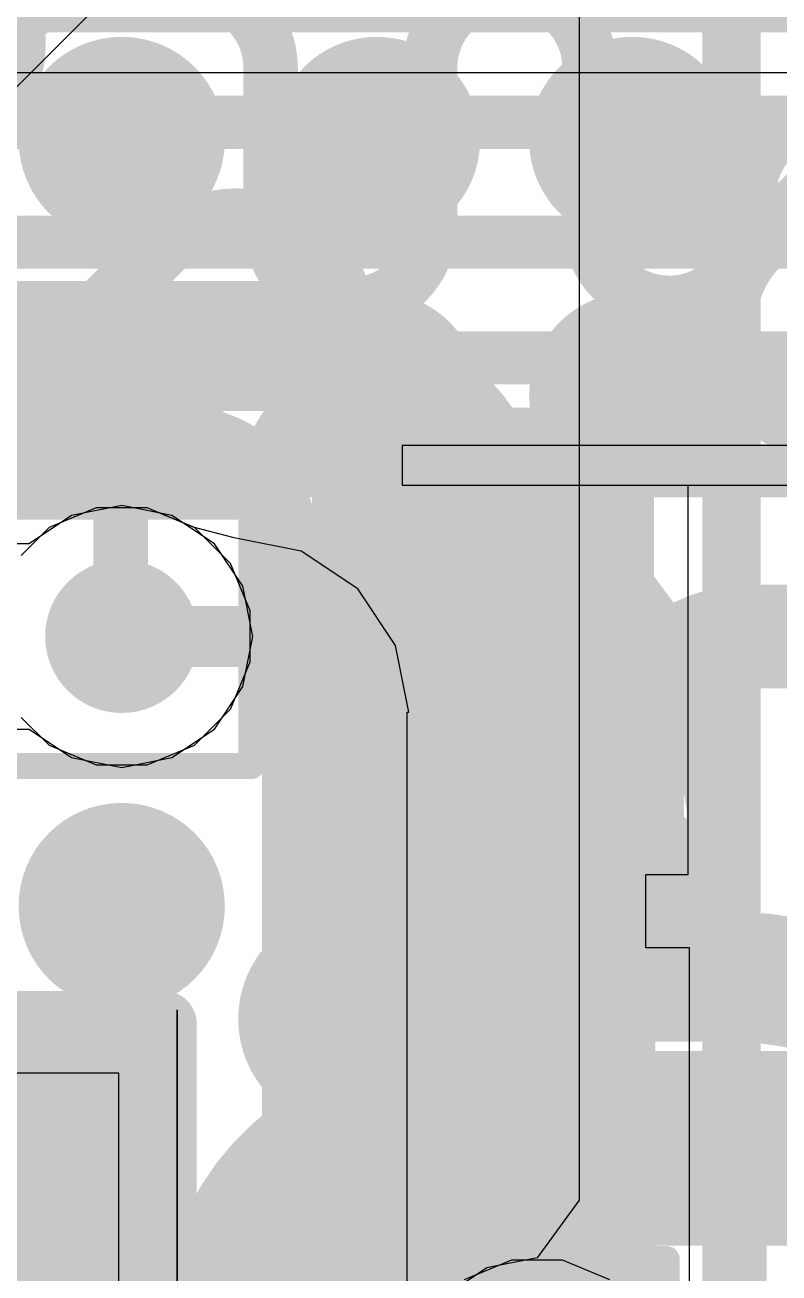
# Model space of a CAD drawing. Header units: inches. Extents: x -6 to 284, y -12 to 154.
# Drawn here: x 56.08 to 57.557, y -3.913 to -1.469 of the extents above; entities that cross this region are included whole.
import ezdxf

# ---------------------------------------------------------------- set-up
doc = ezdxf.new("R2010")
doc.units = ezdxf.units.IN
for name, color, linetype in [('Bottom Layer', 5, 'Continuous'), ('Bottom Paste', 16, 'Continuous'), ('Bottom Solder', 6, 'Continuous'), ('Drill Drawing', 1, 'Continuous'), ('GND-1', 16, 'Continuous'), ('GND-2', 90, 'Continuous'), ('GND-3', 216, 'Continuous'), ('GND-4', 54, 'Continuous'), ('PWR-1', 156, 'Continuous'), ('PWR-2', 130, 'Continuous'), ('Signal L1', 76, 'Continuous'), ('Signal L2', 6, 'Continuous'), ('Top Layer', 1, 'Continuous'), ('Top Overlay', 2, 'Continuous'), ('Top Paste', 8, 'Continuous'), ('Top Solder', 216, 'Continuous'), ('Via Holes', 16, 'Continuous')]:
    doc.layers.add(name, color=color, linetype=linetype)

# ---------------------------------------------------------------- blocks, each defined once
blk = doc.blocks.new('FBGA_153_11_5_13__B_131')
at = {"layer": 'Bottom Layer'}
h = blk.add_hatch(color=5, dxfattribs=at)
edge = h.paths.add_edge_path()
edge.add_arc((-0.75, 2.75), 0.127, 0, 360)
h = blk.add_hatch(color=5, dxfattribs=at)
edge = h.paths.add_edge_path()
edge.add_arc((-0.25, 2.75), 0.127, 0, 360)
h = blk.add_hatch(color=5, dxfattribs=at)
edge = h.paths.add_edge_path()
edge.add_arc((0.25, 2.75), 0.127, 0, 360)
h = blk.add_hatch(color=5, dxfattribs=at)
edge = h.paths.add_edge_path()
edge.add_arc((-0.75, 2.25), 0.127, 0, 360)
h = blk.add_hatch(color=5, dxfattribs=at)
edge = h.paths.add_edge_path()
edge.add_arc((-0.25, 2.25), 0.127, 0, 360)
h = blk.add_hatch(color=5, dxfattribs=at)
edge = h.paths.add_edge_path()
edge.add_arc((0.25, 2.25), 0.127, 0, 360)
h = blk.add_hatch(color=5, dxfattribs=at)
edge = h.paths.add_edge_path()
edge.add_arc((-0.75, 1.25), 0.127, 0, 360)
h = blk.add_hatch(color=5, dxfattribs=at)
edge = h.paths.add_edge_path()
edge.add_arc((-0.25, 1.25), 0.127, 0, 360)
h = blk.add_hatch(color=5, dxfattribs=at)
edge = h.paths.add_edge_path()
edge.add_arc((0.25, 1.25), 0.127, 0, 360)
at = {"layer": 'Bottom Paste'}
h = blk.add_hatch(color=16, dxfattribs=at)
edge = h.paths.add_edge_path()
edge.add_arc((-0.75, 2.75), 0.127, 0, 360)
h = blk.add_hatch(color=16, dxfattribs=at)
edge = h.paths.add_edge_path()
edge.add_arc((-0.25, 2.75), 0.127, 0, 360)
h = blk.add_hatch(color=16, dxfattribs=at)
edge = h.paths.add_edge_path()
edge.add_arc((0.25, 2.75), 0.127, 0, 360)
h = blk.add_hatch(color=16, dxfattribs=at)
edge = h.paths.add_edge_path()
edge.add_arc((-0.75, 2.25), 0.127, 0, 360)
h = blk.add_hatch(color=16, dxfattribs=at)
edge = h.paths.add_edge_path()
edge.add_arc((-0.25, 2.25), 0.127, 0, 360)
h = blk.add_hatch(color=16, dxfattribs=at)
edge = h.paths.add_edge_path()
edge.add_arc((0.25, 2.25), 0.127, 0, 360)
h = blk.add_hatch(color=16, dxfattribs=at)
edge = h.paths.add_edge_path()
edge.add_arc((-0.75, 1.25), 0.127, 0, 360)
h = blk.add_hatch(color=16, dxfattribs=at)
edge = h.paths.add_edge_path()
edge.add_arc((-0.25, 1.25), 0.127, 0, 360)
h = blk.add_hatch(color=16, dxfattribs=at)
edge = h.paths.add_edge_path()
edge.add_arc((0.25, 1.25), 0.127, 0, 360)
at = {"layer": 'Bottom Solder'}
h = blk.add_hatch(color=6, dxfattribs=at)
edge = h.paths.add_edge_path()
edge.add_arc((-0.75, 2.75), 0.202, 0, 360)
h = blk.add_hatch(color=6, dxfattribs=at)
edge = h.paths.add_edge_path()
edge.add_arc((-0.25, 2.75), 0.202, 0, 360)
h = blk.add_hatch(color=6, dxfattribs=at)
edge = h.paths.add_edge_path()
edge.add_arc((0.25, 2.75), 0.202, 0, 360)
h = blk.add_hatch(color=6, dxfattribs=at)
edge = h.paths.add_edge_path()
edge.add_arc((-0.75, 2.25), 0.202, 0, 360)
h = blk.add_hatch(color=6, dxfattribs=at)
edge = h.paths.add_edge_path()
edge.add_arc((-0.25, 2.25), 0.202, 0, 360)
h = blk.add_hatch(color=6, dxfattribs=at)
edge = h.paths.add_edge_path()
edge.add_arc((0.25, 2.25), 0.202, 0, 360)
h = blk.add_hatch(color=6, dxfattribs=at)
edge = h.paths.add_edge_path()
edge.add_arc((-0.75, 1.25), 0.202, 0, 360)
h = blk.add_hatch(color=6, dxfattribs=at)
edge = h.paths.add_edge_path()
edge.add_arc((-0.25, 1.25), 0.202, 0, 360)
h = blk.add_hatch(color=6, dxfattribs=at)
edge = h.paths.add_edge_path()
edge.add_arc((0.25, 1.25), 0.202, 0, 360)
blk = doc.blocks.new('R___0402_159')
at = {"layer": 'Top Layer'}
for points in [[(-0.6985, -0.3175), (-0.6985, 0.3175), (-0.2413, 0.3175), (-0.2413, -0.3175)], [(0.2413, -0.3175), (0.2413, 0.3175), (0.6985, 0.3175), (0.6985, -0.3175)]]:
    blk.add_hatch(color=1, dxfattribs=at).paths.add_polyline_path(points)
at = {"layer": 'Top Paste'}
for points in [[(-0.6985, -0.3175), (-0.6985, 0.3175), (-0.2413, 0.3175), (-0.2413, -0.3175)], [(0.2413, -0.3175), (0.2413, 0.3175), (0.6985, 0.3175), (0.6985, -0.3175)]]:
    blk.add_hatch(color=8, dxfattribs=at).paths.add_polyline_path(points)
at = {"layer": 'Top Solder'}
for points in [[(-0.7535, -0.3725), (-0.7535, 0.3725), (-0.1863, 0.3725), (-0.1863, -0.3725)], [(0.1863, -0.3725), (0.1863, 0.3725), (0.7535, 0.3725), (0.7535, -0.3725)]]:
    blk.add_hatch(color=216, dxfattribs=at).paths.add_polyline_path(points)
at = {"layer": 'Top Overlay'}
for points in [[(-0.7874, 0.4064, 0.127, 0.127, 0), (0.7874, 0.4064, 0.127, 0.127, 0)], [(-0.7874, 0.4064, 0.127, 0.127, 0), (-0.7874, -0.4064, 0.127, 0.127, 0)], [(0.7874, 0.4064, 0.127, 0.127, 0), (0.7874, -0.4064, 0.127, 0.127, 0)], [(-0.7874, -0.4064, 0.127, 0.127, 0), (0.7874, -0.4064, 0.127, 0.127, 0)], [(-0.8128, -0.4318, 0.00323, 0.00323, 0), (0.8128, -0.4318, 0.00323, 0.00323, 0)]]:
    blk.add_lwpolyline(points, format="xyseb", dxfattribs=at)
for points in [[(-0.8191, 0.4064, 0.0635, 0.0635, 1), (-0.7556, 0.4064, 0.0635, 0.0635, 1)], [(-0.8191, 0.4064, 0.0635, 0.0635, 1), (-0.7556, 0.4064, 0.0635, 0.0635, 1)], [(0.7556, 0.4064, 0.0635, 0.0635, 1), (0.8191, 0.4064, 0.0635, 0.0635, 1)], [(0.7556, 0.4064, 0.0635, 0.0635, 1), (0.8191, 0.4064, 0.0635, 0.0635, 1)], [(-0.8191, -0.4064, 0.0635, 0.0635, 1), (-0.7556, -0.4064, 0.0635, 0.0635, 1)], [(-0.8191, -0.4064, 0.0635, 0.0635, 1), (-0.7556, -0.4064, 0.0635, 0.0635, 1)], [(0.7556, -0.4064, 0.0635, 0.0635, 1), (0.8191, -0.4064, 0.0635, 0.0635, 1)], [(0.7556, -0.4064, 0.0635, 0.0635, 1), (0.8191, -0.4064, 0.0635, 0.0635, 1)], [(-0.8136, -0.4318, 0.00161, 0.00161, 1), (-0.812, -0.4318, 0.00161, 0.00161, 1)], [(0.812, -0.4318, 0.00161, 0.00161, 1), (0.8136, -0.4318, 0.00161, 0.00161, 1)]]:
    blk.add_lwpolyline(points, format="xyseb", close=True, dxfattribs=at)
blk = doc.blocks.new('C___0402_320')
at = {"layer": 'Top Layer'}
for points in [[(-0.6985, -0.3175), (-0.6985, 0.3175), (-0.2413, 0.3175), (-0.2413, -0.3175)], [(0.2413, -0.3175), (0.2413, 0.3175), (0.6985, 0.3175), (0.6985, -0.3175)]]:
    blk.add_hatch(color=1, dxfattribs=at).paths.add_polyline_path(points)
at = {"layer": 'Top Paste'}
for points in [[(-0.6985, -0.3175), (-0.6985, 0.3175), (-0.2413, 0.3175), (-0.2413, -0.3175)], [(0.2413, -0.3175), (0.2413, 0.3175), (0.6985, 0.3175), (0.6985, -0.3175)]]:
    blk.add_hatch(color=8, dxfattribs=at).paths.add_polyline_path(points)
at = {"layer": 'Top Solder'}
for points in [[(-0.7585, -0.3775), (-0.7585, 0.3775), (-0.1813, 0.3775), (-0.1813, -0.3775)], [(0.1813, -0.3775), (0.1813, 0.3775), (0.7585, 0.3775), (0.7585, -0.3775)]]:
    blk.add_hatch(color=216, dxfattribs=at).paths.add_polyline_path(points)
at = {"layer": 'Top Overlay'}
for points in [[(-0.7874, 0.4064, 0.127, 0.127, 0), (-0.7874, -0.4064, 0.127, 0.127, 0)], [(-0.2794, 0.4064, 0.127, 0.127, 0), (-0.7874, 0.4064, 0.127, 0.127, 0)], [(0.7874, 0.4064, 0.127, 0.127, 0), (0.2794, 0.4064, 0.127, 0.127, 0)], [(0.7874, 0.4064, 0.127, 0.127, 0), (0.7874, -0.4064, 0.127, 0.127, 0)], [(-0.2794, -0.4064, 0.127, 0.127, 0), (-0.7874, -0.4064, 0.127, 0.127, 0)], [(0.7874, -0.4064, 0.127, 0.127, 0), (0.2794, -0.4064, 0.127, 0.127, 0)]]:
    blk.add_lwpolyline(points, format="xyseb", dxfattribs=at)
for points in [[(-0.8191, 0.4064, 0.0635, 0.0635, 1), (-0.7556, 0.4064, 0.0635, 0.0635, 1)], [(-0.8191, 0.4064, 0.0635, 0.0635, 1), (-0.7556, 0.4064, 0.0635, 0.0635, 1)], [(-0.3111, 0.4064, 0.0635, 0.0635, 1), (-0.2477, 0.4064, 0.0635, 0.0635, 1)], [(0.2477, 0.4064, 0.0635, 0.0635, 1), (0.3112, 0.4064, 0.0635, 0.0635, 1)], [(0.7556, 0.4064, 0.0635, 0.0635, 1), (0.8191, 0.4064, 0.0635, 0.0635, 1)], [(0.7556, 0.4064, 0.0635, 0.0635, 1), (0.8191, 0.4064, 0.0635, 0.0635, 1)], [(-0.8191, -0.4064, 0.0635, 0.0635, 1), (-0.7556, -0.4064, 0.0635, 0.0635, 1)], [(-0.8191, -0.4064, 0.0635, 0.0635, 1), (-0.7556, -0.4064, 0.0635, 0.0635, 1)], [(-0.3111, -0.4064, 0.0635, 0.0635, 1), (-0.2477, -0.4064, 0.0635, 0.0635, 1)], [(0.2477, -0.4064, 0.0635, 0.0635, 1), (0.3112, -0.4064, 0.0635, 0.0635, 1)], [(0.7556, -0.4064, 0.0635, 0.0635, 1), (0.8191, -0.4064, 0.0635, 0.0635, 1)], [(0.7556, -0.4064, 0.0635, 0.0635, 1), (0.8191, -0.4064, 0.0635, 0.0635, 1)]]:
    blk.add_lwpolyline(points, format="xyseb", close=True, dxfattribs=at)
blk = doc.blocks.new('C___0402_321')
at = {"layer": 'Top Layer'}
for points in [[(-0.6985, -0.3175), (-0.6985, 0.3175), (-0.2413, 0.3175), (-0.2413, -0.3175)], [(0.2413, -0.3175), (0.2413, 0.3175), (0.6985, 0.3175), (0.6985, -0.3175)]]:
    blk.add_hatch(color=1, dxfattribs=at).paths.add_polyline_path(points)
at = {"layer": 'Top Paste'}
for points in [[(-0.6985, -0.3175), (-0.6985, 0.3175), (-0.2413, 0.3175), (-0.2413, -0.3175)], [(0.2413, -0.3175), (0.2413, 0.3175), (0.6985, 0.3175), (0.6985, -0.3175)]]:
    blk.add_hatch(color=8, dxfattribs=at).paths.add_polyline_path(points)
at = {"layer": 'Top Solder'}
for points in [[(-0.7585, -0.3775), (-0.7585, 0.3775), (-0.1813, 0.3775), (-0.1813, -0.3775)], [(0.1813, -0.3775), (0.1813, 0.3775), (0.7585, 0.3775), (0.7585, -0.3775)]]:
    blk.add_hatch(color=216, dxfattribs=at).paths.add_polyline_path(points)
at = {"layer": 'Top Overlay'}
for points in [[(-0.2794, 0.4064, 0.127, 0.127, 0), (-0.7874, 0.4064, 0.127, 0.127, 0)], [(-0.7874, 0.4064, 0.127, 0.127, 0), (-0.7874, -0.4064, 0.127, 0.127, 0)], [(0.7874, 0.4064, 0.127, 0.127, 0), (0.2794, 0.4064, 0.127, 0.127, 0)], [(0.7874, 0.4064, 0.127, 0.127, 0), (0.7874, -0.4064, 0.127, 0.127, 0)], [(-0.2794, -0.4064, 0.127, 0.127, 0), (-0.7874, -0.4064, 0.127, 0.127, 0)], [(0.7874, -0.4064, 0.127, 0.127, 0), (0.2794, -0.4064, 0.127, 0.127, 0)]]:
    blk.add_lwpolyline(points, format="xyseb", dxfattribs=at)
for points in [[(-0.8191, 0.4064, 0.0635, 0.0635, 1), (-0.7556, 0.4064, 0.0635, 0.0635, 1)], [(-0.8191, 0.4064, 0.0635, 0.0635, 1), (-0.7556, 0.4064, 0.0635, 0.0635, 1)], [(-0.3111, 0.4064, 0.0635, 0.0635, 1), (-0.2477, 0.4064, 0.0635, 0.0635, 1)], [(0.2477, 0.4064, 0.0635, 0.0635, 1), (0.3111, 0.4064, 0.0635, 0.0635, 1)], [(0.7556, 0.4064, 0.0635, 0.0635, 1), (0.8191, 0.4064, 0.0635, 0.0635, 1)], [(0.7556, 0.4064, 0.0635, 0.0635, 1), (0.8191, 0.4064, 0.0635, 0.0635, 1)], [(-0.8191, -0.4064, 0.0635, 0.0635, 1), (-0.7556, -0.4064, 0.0635, 0.0635, 1)], [(-0.8191, -0.4064, 0.0635, 0.0635, 1), (-0.7556, -0.4064, 0.0635, 0.0635, 1)], [(-0.3111, -0.4064, 0.0635, 0.0635, 1), (-0.2477, -0.4064, 0.0635, 0.0635, 1)], [(0.2477, -0.4064, 0.0635, 0.0635, 1), (0.3111, -0.4064, 0.0635, 0.0635, 1)], [(0.7556, -0.4064, 0.0635, 0.0635, 1), (0.8191, -0.4064, 0.0635, 0.0635, 1)], [(0.7556, -0.4064, 0.0635, 0.0635, 1), (0.8191, -0.4064, 0.0635, 0.0635, 1)]]:
    blk.add_lwpolyline(points, format="xyseb", close=True, dxfattribs=at)

msp = doc.modelspace()

# ---------------------------------------------------------------- hatches: boundary and pattern name
at = {"layer": 'Bottom Layer'}
h = msp.add_hatch(color=5, dxfattribs=at)
edge = h.paths.add_edge_path()
edge.add_arc((56.2693, -2.6664), 0.15, 0, 360)
at = {"layer": 'GND-1'}
h = msp.add_hatch(color=16, dxfattribs=at)
edge = h.paths.add_edge_path()
edge.add_arc((56.2693, -2.6664), 0.15, 0, 360)
at = {"layer": 'GND-2'}
h = msp.add_hatch(color=90, dxfattribs=at)
edge = h.paths.add_edge_path()
edge.add_arc((56.2693, -2.6664), 0.15, 0, 360)
at = {"layer": 'GND-3'}
h = msp.add_hatch(color=216, dxfattribs=at)
edge = h.paths.add_edge_path()
edge.add_arc((56.2693, -2.6664), 0.15, 0, 360)
at = {"layer": 'GND-4'}
h = msp.add_hatch(color=54, dxfattribs=at)
edge = h.paths.add_edge_path()
edge.add_arc((56.2693, -2.6664), 0.15, 0, 360)
at = {"layer": 'PWR-1'}
h = msp.add_hatch(color=156, dxfattribs=at)
edge = h.paths.add_edge_path()
edge.add_arc((56.2693, -2.6664), 0.15, 0, 360)
at = {"layer": 'PWR-2'}
h = msp.add_hatch(color=130, dxfattribs=at)
edge = h.paths.add_edge_path()
edge.add_arc((56.2693, -2.6664), 0.15, 0, 360)
at = {"layer": 'Signal L1'}
h = msp.add_hatch(color=76, dxfattribs=at)
edge = h.paths.add_edge_path()
edge.add_arc((56.2693, -2.6664), 0.15, 0, 360)
at = {"layer": 'Signal L2'}
h = msp.add_hatch(color=6, dxfattribs=at)
edge = h.paths.add_edge_path()
edge.add_arc((56.2693, -2.6664), 0.15, 0, 360)
at = {"layer": 'Top Layer'}
h = msp.add_hatch(color=1, dxfattribs=at)
edge = h.paths.add_edge_path()
edge.add_arc((56.2693, -2.6664), 0.15, 0, 360)
at = {"layer": 'Via Holes'}
h = msp.add_hatch(color=7, dxfattribs=at)
edge = h.paths.add_edge_path()
edge.add_arc((56.2693, -2.6664), 0.075, 0, 360)

# ---------------------------------------------------------------- linework, layer by layer
at = {"layer": 'Bottom Layer'}
for points in [[(55.7693, -1.6944, 0.2032, 0.2032, 0), (56.2693, -1.1944, 0.2032, 0.2032, 0)], [(56.2673, -2.6565, 0.1067, 0.1067, 0), (56.2673, -2.1964, 0.1067, 0.1067, 0)], [(57.2693, -2.8968, 0.2032, 0.2032, -0.414214), (57.4997, -2.6664, 0.2032, 0.2032, 0)], [(57.4997, -2.6664, 0.2032, 0.2032, 0), (57.8574, -2.6664, 0.2032, 0.2032, 0)], [(57.2693, -3.1944, 0.2032, 0.2032, 0), (57.2693, -2.8968, 0.2032, 0.2032, 0)], [(56.5346, -4.0287, 0.381, 0.381, -0.414214), (56.8943, -3.669, 0.381, 0.381, 0)], [(56.8943, -3.669, 0.381, 0.381, 0), (57.7406, -3.669, 0.381, 0.381, 0)], [(56.5346, -4.546, 0.381, 0.381, 0), (56.5346, -4.0287, 0.381, 0.381, 0)]]:
    msp.add_lwpolyline(points, format="xyseb", dxfattribs=at)
for points in [[(56.2406, -2.1964, 0.0533, 0.0533, 1), (56.2939, -2.1964, 0.0533, 0.0533, 1)], [(57.4489, -2.6664, 0.1016, 0.1016, 1), (57.5505, -2.6664, 0.1016, 0.1016, 1)], [(57.4489, -2.6664, 0.1016, 0.1016, 1), (57.5505, -2.6664, 0.1016, 0.1016, 1)], [(56.2406, -2.6565, 0.0533, 0.0533, 1), (56.2939, -2.6565, 0.0533, 0.0533, 1)], [(57.2185, -2.8968, 0.1016, 0.1016, 1), (57.3201, -2.8968, 0.1016, 0.1016, 1)], [(57.2185, -2.8968, 0.1016, 0.1016, 1), (57.3201, -2.8968, 0.1016, 0.1016, 1)], [(57.2185, -3.1944, 0.1016, 0.1016, 1), (57.3201, -3.1944, 0.1016, 0.1016, 1)], [(56.7991, -3.669, 0.1905, 0.1905, 1), (56.9896, -3.669, 0.1905, 0.1905, 1)], [(56.7991, -3.669, 0.1905, 0.1905, 1), (56.9896, -3.669, 0.1905, 0.1905, 1)], [(57.6454, -3.669, 0.1905, 0.1905, 1), (57.8359, -3.669, 0.1905, 0.1905, 1)], [(56.4394, -4.0287, 0.1905, 0.1905, 1), (56.6299, -4.0287, 0.1905, 0.1905, 1)], [(56.4394, -4.0287, 0.1905, 0.1905, 1), (56.6299, -4.0287, 0.1905, 0.1905, 1)]]:
    msp.add_lwpolyline(points, format="xyseb", close=True, dxfattribs=at)
at = {"layer": 'Drill Drawing'}
for points in [[(56.0153, -2.4124, 0.0508, 0.0508, 0), (56.5233, -2.4124, 0.0508, 0.0508, 0)], [(56.5233, -2.9204, 0.0508, 0.0508, 0), (56.5233, -2.4124, 0.0508, 0.0508, 0)], [(56.0153, -2.9204, 0.0508, 0.0508, 0), (56.5233, -2.9204, 0.0508, 0.0508, 0)], [(56.8288, -3.8856, 0.0508, 0.0508, 0), (57.3368, -3.8856, 0.0508, 0.0508, 0)], [(56.8288, -4.3936, 0.0508, 0.0508, 0), (56.8288, -3.8856, 0.0508, 0.0508, 0)], [(57.3368, -4.3936, 0.0508, 0.0508, 0), (57.3368, -3.8856, 0.0508, 0.0508, 0)]]:
    msp.add_lwpolyline(points, format="xyseb", dxfattribs=at)
for points in [[(56.5106, -2.4124, 0.0254, 0.0254, 1), (56.536, -2.4124, 0.0254, 0.0254, 1)], [(56.5106, -2.4124, 0.0254, 0.0254, 1), (56.536, -2.4124, 0.0254, 0.0254, 1)], [(56.5106, -2.9204, 0.0254, 0.0254, 1), (56.536, -2.9204, 0.0254, 0.0254, 1)], [(56.5106, -2.9204, 0.0254, 0.0254, 1), (56.536, -2.9204, 0.0254, 0.0254, 1)], [(56.8161, -3.8856, 0.0254, 0.0254, 1), (56.8415, -3.8856, 0.0254, 0.0254, 1)], [(56.8161, -3.8856, 0.0254, 0.0254, 1), (56.8415, -3.8856, 0.0254, 0.0254, 1)], [(57.3241, -3.8856, 0.0254, 0.0254, 1), (57.3495, -3.8856, 0.0254, 0.0254, 1)], [(57.3241, -3.8856, 0.0254, 0.0254, 1), (57.3495, -3.8856, 0.0254, 0.0254, 1)]]:
    msp.add_lwpolyline(points, format="xyseb", close=True, dxfattribs=at)
at = {"layer": 'GND-1'}
for p, q in [((56.2192, -2.4148), (56.1268, -2.4531)), ((56.3193, -2.4148), (56.2192, -2.4148)), ((56.4118, -2.4531), (56.3193, -2.4148)), ((56.1268, -2.4531), (56.0721, -2.5078)), ((56.4826, -2.5239), (56.4118, -2.4531)), ((56.5209, -2.6164), (56.4826, -2.5239)), ((56.5209, -2.7165), (56.5209, -2.6164)), ((56.4826, -2.8089), (56.5209, -2.7165)), ((56.4118, -2.8797), (56.4826, -2.8089)), ((56.0721, -2.8251), (56.1268, -2.8797)), ((56.1268, -2.8797), (56.2192, -2.918)), ((56.3193, -2.918), (56.4118, -2.8797)), ((56.2192, -2.918), (56.3193, -2.918)), ((57.0328, -3.888), (56.9403, -3.9263)), ((57.1329, -3.888), (57.0328, -3.888)), ((57.2254, -3.9263), (57.1329, -3.888))]:
    msp.add_line(p, q, dxfattribs=at)
at = {"layer": 'GND-2'}
for p, q in [((56.2192, -2.4148), (56.1268, -2.4531)), ((56.3193, -2.4148), (56.2192, -2.4148)), ((56.4118, -2.4531), (56.3193, -2.4148)), ((56.1268, -2.4531), (56.0721, -2.5078)), ((56.4826, -2.5239), (56.4118, -2.4531)), ((56.5209, -2.6164), (56.4826, -2.5239)), ((56.5209, -2.7165), (56.5209, -2.6164)), ((56.4826, -2.8089), (56.5209, -2.7165)), ((56.4118, -2.8797), (56.4826, -2.8089)), ((56.0721, -2.8251), (56.1268, -2.8797)), ((56.1268, -2.8797), (56.2192, -2.918)), ((56.3193, -2.918), (56.4118, -2.8797)), ((56.2192, -2.918), (56.3193, -2.918)), ((57.0328, -3.888), (56.9403, -3.9263)), ((57.1329, -3.888), (57.0328, -3.888)), ((57.2254, -3.9263), (57.1329, -3.888))]:
    msp.add_line(p, q, dxfattribs=at)
at = {"layer": 'GND-3'}
for p, q in [((56.2192, -2.4148), (56.1268, -2.4531)), ((56.3193, -2.4148), (56.2192, -2.4148)), ((56.4118, -2.4531), (56.3193, -2.4148)), ((56.1268, -2.4531), (56.0721, -2.5078)), ((56.4826, -2.5239), (56.4118, -2.4531)), ((56.5209, -2.6164), (56.4826, -2.5239)), ((56.5209, -2.7165), (56.5209, -2.6164)), ((56.4826, -2.8089), (56.5209, -2.7165)), ((56.4118, -2.8797), (56.4826, -2.8089)), ((56.0721, -2.8251), (56.1268, -2.8797)), ((56.1268, -2.8797), (56.2192, -2.918)), ((56.3193, -2.918), (56.4118, -2.8797)), ((56.2192, -2.918), (56.3193, -2.918)), ((57.0328, -3.888), (56.9403, -3.9263)), ((57.1329, -3.888), (57.0328, -3.888)), ((57.2254, -3.9263), (57.1329, -3.888))]:
    msp.add_line(p, q, dxfattribs=at)
at = {"layer": 'GND-4'}
for p, q in [((56.2192, -2.4148), (56.1268, -2.4531)), ((56.3193, -2.4148), (56.2192, -2.4148)), ((56.4118, -2.4531), (56.3193, -2.4148)), ((56.1268, -2.4531), (56.0721, -2.5078)), ((56.4826, -2.5239), (56.4118, -2.4531)), ((56.5209, -2.6164), (56.4826, -2.5239)), ((56.5209, -2.7165), (56.5209, -2.6164)), ((56.4826, -2.8089), (56.5209, -2.7165)), ((56.4118, -2.8797), (56.4826, -2.8089)), ((56.0721, -2.8251), (56.1268, -2.8797)), ((56.1268, -2.8797), (56.2192, -2.918)), ((56.3193, -2.918), (56.4118, -2.8797)), ((56.2192, -2.918), (56.3193, -2.918)), ((57.0328, -3.888), (56.9403, -3.9263)), ((57.1329, -3.888), (57.0328, -3.888)), ((57.2254, -3.9263), (57.1329, -3.888))]:
    msp.add_line(p, q, dxfattribs=at)
at = {"layer": 'PWR-1'}
for p, q in [((57.1655, 6.6406), (57.1655, -3.77)), ((56.2693, -2.4099), (56.1711, -2.4294)), ((56.3674, -2.4294), (56.2693, -2.4099)), ((56.1711, -2.4294), (56.0879, -2.485)), ((56.4507, -2.485), (56.3674, -2.4294)), ((56.0879, -2.485), (55.9507, -2.485)), ((56.5063, -2.5682), (56.4507, -2.485)), ((56.5258, -2.6664), (56.5063, -2.5682)), ((56.5063, -2.7646), (56.5258, -2.6664)), ((56.4507, -2.8478), (56.5063, -2.7646)), ((55.9507, -2.8478), (56.0879, -2.8478)), ((56.0879, -2.8478), (56.1711, -2.9034)), ((56.3674, -2.9034), (56.4507, -2.8478)), ((56.1711, -2.9034), (56.2693, -2.9229)), ((56.2693, -2.9229), (56.3674, -2.9034)), ((57.1655, -3.77), (57.0828, -3.8831)), ((57.0828, -3.8831), (56.9847, -3.9026)), ((56.9847, -3.9026), (56.9015, -3.9582))]:
    msp.add_line(p, q, dxfattribs=at)
msp.add_lwpolyline([(57.4638, -6.173, 0.1143, 0.1143, 0), (57.4638, 3.8855, 0.1143, 0.1143, 0)], format="xyseb", dxfattribs=at)
at = {"layer": 'PWR-2'}
for points in [[(54.6123, -1.4315, 0.1041, 0.1041, 0), (61.2012, -1.4315, 0.1041, 0.1041, 0)], [(54.6749, -1.6599, 0.1041, 0.1041, 0), (61.0555, -1.6599, 0.1041, 0.1041, 0)], [(54.7838, -1.8944, 0.1041, 0.1041, 0), (60.8693, -1.8944, 0.1041, 0.1041, 0)], [(54.8962, -2.1208, 0.1041, 0.1041, 0), (60.6203, -2.1208, 0.1041, 0.1041, 0)], [(55.0039, -2.3421, 0.1041, 0.1041, 0), (60.4196, -2.3421, 0.1041, 0.1041, 0)]]:
    msp.add_lwpolyline(points, format="xyseb", dxfattribs=at)
at = {"layer": 'Signal L1'}
for points in [[(57.5156, -1.9023, 0.1194, 0.1194, 0), (58.5208, -0.8971, 0.1194, 0.1194, 0)], [(56.0008, -1.361, 0.1194, 0.1194, -0.415284), (56.0003, -1.6508, 0.1194, 0.1194, 0)], [(56.146, -2.1086, 0.1194, 0.1194, -1), (55.8442, -1.8069, 0.1194, 0.1194, 0)], [(56.3434, -1.9112, 0.1194, 0.1194, -0.999998), (56.6451, -2.2129, 0.1194, 0.1194, 0)], [(56.146, -2.1086, 0.1194, 0.1194, 0), (56.3434, -1.9112, 0.1194, 0.1194, 0)], [(57.8179, -2.2035, 0.1194, 0.1194, -0.997415), (57.5156, -1.9023, 0.1194, 0.1194, 0)], [(56.9013, -2.5209, 0.1194, 0.1194, -1.099746), (56.6451, -2.2129, 0.1194, 0.1194, 0)], [(56.9013, -2.5209, 0.1194, 0.1194, -0.414007), (57.2078, -2.521, 0.1194, 0.1194, 0)], [(57.2078, -2.521, 0.1194, 0.1194, -0.19851), (57.4389, -3.0778, 0.1194, 0.1194, 0)], [(57.4389, -3.0793, 0.1194, 0.1194, -0.41371), (57.2586, -3.2592, 0.1194, 0.1194, 0)], [(57.4389, -3.0793, 0.1194, 0.1194, 0), (57.4389, -3.0778, 0.1194, 0.1194, 0)], [(56.7133, -3.5717, 0.1194, 0.1194, -1), (56.7133, -3.2592, 0.1194, 0.1194, 0)], [(56.7133, -3.2592, 0.1194, 0.1194, 0), (57.2578, -3.2592, 0.1194, 0.1194, 0)], [(57.2578, -3.2592, 0.1194, 0.1194, 0), (57.2586, -3.2592, 0.1194, 0.1194, 0)], [(56.7133, -3.5717, 0.1194, 0.1194, 0), (57.2822, -3.5717, 0.1194, 0.1194, 0)], [(57.2822, -3.5717, 0.1194, 0.1194, -0.414214), (57.4729, -3.7623, 0.1194, 0.1194, 0)], [(57.4729, -5.5126, 0.1194, 0.1194, 0), (57.4729, -3.7623, 0.1194, 0.1194, 0)]]:
    msp.add_lwpolyline(points, format="xyseb", dxfattribs=at)
for points in [[(56.3135, -1.9112, 0.0597, 0.0597, 1), (56.3732, -1.9112, 0.0597, 0.0597, 1)], [(56.3135, -1.9112, 0.0597, 0.0597, 1), (56.3732, -1.9112, 0.0597, 0.0597, 1)], [(57.4858, -1.9023, 0.0597, 0.0597, 1), (57.5455, -1.9023, 0.0597, 0.0597, 1)], [(57.4858, -1.9023, 0.0597, 0.0597, 1), (57.5455, -1.9023, 0.0597, 0.0597, 1)], [(56.1161, -2.1086, 0.0597, 0.0597, 1), (56.1758, -2.1086, 0.0597, 0.0597, 1)], [(56.1161, -2.1086, 0.0597, 0.0597, 1), (56.1758, -2.1086, 0.0597, 0.0597, 1)], [(56.6153, -2.2129, 0.0597, 0.0597, 1), (56.675, -2.2129, 0.0597, 0.0597, 1)], [(56.6153, -2.2129, 0.0597, 0.0597, 1), (56.675, -2.2129, 0.0597, 0.0597, 1)], [(56.8714, -2.5209, 0.0597, 0.0597, 1), (56.9311, -2.5209, 0.0597, 0.0597, 1)], [(56.8714, -2.5209, 0.0597, 0.0597, 1), (56.9311, -2.5209, 0.0597, 0.0597, 1)], [(57.1779, -2.521, 0.0597, 0.0597, 1), (57.2376, -2.521, 0.0597, 0.0597, 1)], [(57.1779, -2.521, 0.0597, 0.0597, 1), (57.2376, -2.521, 0.0597, 0.0597, 1)], [(57.409, -3.0778, 0.0597, 0.0597, 1), (57.4687, -3.0778, 0.0597, 0.0597, 1)], [(57.409, -3.0778, 0.0597, 0.0597, 1), (57.4687, -3.0778, 0.0597, 0.0597, 1)], [(57.409, -3.0793, 0.0597, 0.0597, 1), (57.4687, -3.0793, 0.0597, 0.0597, 1)], [(57.409, -3.0793, 0.0597, 0.0597, 1), (57.4687, -3.0793, 0.0597, 0.0597, 1)], [(56.6834, -3.2592, 0.0597, 0.0597, 1), (56.7431, -3.2592, 0.0597, 0.0597, 1)], [(56.6834, -3.2592, 0.0597, 0.0597, 1), (56.7431, -3.2592, 0.0597, 0.0597, 1)], [(57.228, -3.2592, 0.0597, 0.0597, 1), (57.2877, -3.2592, 0.0597, 0.0597, 1)], [(57.228, -3.2592, 0.0597, 0.0597, 1), (57.2877, -3.2592, 0.0597, 0.0597, 1)], [(57.2288, -3.2592, 0.0597, 0.0597, 1), (57.2885, -3.2592, 0.0597, 0.0597, 1)], [(57.2288, -3.2592, 0.0597, 0.0597, 1), (57.2885, -3.2592, 0.0597, 0.0597, 1)], [(56.6834, -3.5717, 0.0597, 0.0597, 1), (56.7431, -3.5717, 0.0597, 0.0597, 1)], [(56.6834, -3.5717, 0.0597, 0.0597, 1), (56.7431, -3.5717, 0.0597, 0.0597, 1)], [(57.2524, -3.5717, 0.0597, 0.0597, 1), (57.3121, -3.5717, 0.0597, 0.0597, 1)], [(57.2524, -3.5717, 0.0597, 0.0597, 1), (57.3121, -3.5717, 0.0597, 0.0597, 1)], [(57.4431, -3.7623, 0.0597, 0.0597, 1), (57.5028, -3.7623, 0.0597, 0.0597, 1)], [(57.4431, -3.7623, 0.0597, 0.0597, 1), (57.5028, -3.7623, 0.0597, 0.0597, 1)]]:
    msp.add_lwpolyline(points, format="xyseb", close=True, dxfattribs=at)
at = {"layer": 'Signal L2'}
for p, q in [((54.9988, -1.5621), (59.4161, -1.5621)), ((56.2192, -2.4148), (56.1268, -2.4531)), ((56.3193, -2.4148), (56.2192, -2.4148)), ((56.4095, -2.4522), (56.3193, -2.4148)), ((56.1268, -2.4531), (56.0721, -2.5078)), ((56.4898, -2.4732), (56.4095, -2.4522)), ((56.6206, -2.4992), (56.4898, -2.4732)), ((56.4898, -2.4732), (56.4898, -2.4732)), ((56.7315, -2.5733), (56.6206, -2.4992)), ((56.8056, -2.6842), (56.7315, -2.5733)), ((56.8316, -2.815), (56.8056, -2.6842)), ((56.8287, -4.3948), (56.8287, -2.815)), ((56.8287, -2.815), (56.8316, -2.815))]:
    msp.add_line(p, q, dxfattribs=at)
for points in [[(55.5718, -2.0978, 0.254, 0.254, 0), (56.5897, -2.0978, 0.254, 0.254, 0)], [(56.5897, -2.0978, 0.254, 0.254, -0.198764), (56.859, -2.2093, 0.254, 0.254, 0)], [(56.859, -2.2093, 0.254, 0.254, -0.000163), (56.8673, -2.2176, 0.254, 0.254, 0)], [(56.8673, -2.2176, 0.254, 0.254, -0.198228), (57.0832, -2.7408, 0.254, 0.254, 0)], [(56.2693, -2.6664, 0.1194, 0.1194, 0), (56.4898, -2.6664, 0.1194, 0.1194, 0)], [(56.4898, -2.6664, 0.1194, 0.1194, -0.414214), (56.6383, -2.815, 0.1194, 0.1194, 0)], [(57.0832, -3.3327, 0.254, 0.254, 0), (57.0832, -2.7408, 0.254, 0.254, 0)], [(56.6383, -5.9906, 0.1194, 0.1194, 0), (56.6383, -2.815, 0.1194, 0.1194, 0)], [(57.0832, -4.1393, 0.254, 0.254, 0), (57.0832, -3.3327, 0.254, 0.254, 0)], [(57.0832, -3.3327, 0.254, 0.254, 0), (57.4624, -3.3327, 0.254, 0.254, 0)], [(57.4624, -3.3327, 0.254, 0.254, -0.19847), (57.9178, -3.5208, 0.254, 0.254, 0)]]:
    msp.add_lwpolyline(points, format="xyseb", dxfattribs=at)
for points in [[(56.5262, -2.0978, 0.127, 0.127, 1), (56.6532, -2.0978, 0.127, 0.127, 1)], [(56.5262, -2.0978, 0.127, 0.127, 1), (56.6532, -2.0978, 0.127, 0.127, 1)], [(56.7955, -2.2093, 0.127, 0.127, 1), (56.9225, -2.2093, 0.127, 0.127, 1)], [(56.7955, -2.2093, 0.127, 0.127, 1), (56.9225, -2.2093, 0.127, 0.127, 1)], [(56.8038, -2.2176, 0.127, 0.127, 1), (56.9308, -2.2176, 0.127, 0.127, 1)], [(56.8038, -2.2176, 0.127, 0.127, 1), (56.9308, -2.2176, 0.127, 0.127, 1)], [(56.2394, -2.6664, 0.0597, 0.0597, 1), (56.2991, -2.6664, 0.0597, 0.0597, 1)], [(56.4599, -2.6664, 0.0597, 0.0597, 1), (56.5196, -2.6664, 0.0597, 0.0597, 1)], [(56.4599, -2.6664, 0.0597, 0.0597, 1), (56.5196, -2.6664, 0.0597, 0.0597, 1)], [(57.0197, -2.7408, 0.127, 0.127, 1), (57.1467, -2.7408, 0.127, 0.127, 1)], [(57.0197, -2.7408, 0.127, 0.127, 1), (57.1467, -2.7408, 0.127, 0.127, 1)], [(56.6085, -2.815, 0.0597, 0.0597, 1), (56.6682, -2.815, 0.0597, 0.0597, 1)], [(56.6085, -2.815, 0.0597, 0.0597, 1), (56.6682, -2.815, 0.0597, 0.0597, 1)], [(57.0197, -3.3327, 0.127, 0.127, 1), (57.1467, -3.3327, 0.127, 0.127, 1)], [(57.0197, -3.3327, 0.127, 0.127, 1), (57.1467, -3.3327, 0.127, 0.127, 1)], [(57.0197, -3.3327, 0.127, 0.127, 1), (57.1467, -3.3327, 0.127, 0.127, 1)], [(57.3989, -3.3327, 0.127, 0.127, 1), (57.5259, -3.3327, 0.127, 0.127, 1)], [(57.3989, -3.3327, 0.127, 0.127, 1), (57.5259, -3.3327, 0.127, 0.127, 1)]]:
    msp.add_lwpolyline(points, format="xyseb", close=True, dxfattribs=at)
at = {"layer": 'Top Layer'}
for p, q in [((66.3923, 8.7386), (54.1882, -3.4655)), ((60.8419, -2.2926), (56.8187, -2.2926)), ((56.8187, -2.2926), (56.8187, -2.3706)), ((56.8187, -2.3706), (60.8419, -2.3706)), ((57.3787, -3.1326), (57.3787, -2.3706)), ((57.3787, -2.3706), (58.4543, -2.3706)), ((57.2959, -3.2764), (57.2959, -3.1326)), ((57.2959, -3.1326), (57.3787, -3.1326)), ((57.3813, -3.2764), (57.2959, -3.2764)), ((57.3813, -4.1654), (57.3813, -3.2764)), ((56.2636, -3.5213), (53.9748, -3.5213)), ((56.2636, -4.4611), (56.2636, -3.5213))]:
    msp.add_line(p, q, dxfattribs=at)
for points in [[(55.9876, -1.5554, 0.1067, 0.1067, -0.414214), (56.1466, -1.3964, 0.1067, 0.1067, 0)], [(56.4047, -1.3964, 0.1067, 0.1067, -0.414214), (56.5609, -1.5526, 0.1067, 0.1067, 0)], [(56.8733, -1.5526, 0.1067, 0.1067, -1), (57.1857, -1.5526, 0.1067, 0.1067, 0)], [(56.5609, -1.8614, 0.1067, 0.1067, 0), (56.5609, -1.5526, 0.1067, 0.1067, 0)], [(56.8733, -1.8614, 0.1067, 0.1067, 0), (56.8733, -1.5526, 0.1067, 0.1067, 0)], [(57.1857, -1.8572, 0.1067, 0.1067, 0), (57.1857, -1.5526, 0.1067, 0.1067, 0)], [(57.4981, -1.8025, 0.1067, 0.1067, -1), (57.8105, -1.8025, 0.1067, 0.1067, 0)], [(57.4981, -1.8572, 0.1067, 0.1067, 0), (57.4981, -1.8025, 0.1067, 0.1067, 0)], [(56.8733, -1.8614, 0.1067, 0.1067, -1), (56.5609, -1.8614, 0.1067, 0.1067, 0)], [(57.4981, -1.8572, 0.1067, 0.1067, -1), (57.1857, -1.8572, 0.1067, 0.1067, 0)], [(56.151, -2.2697, 0.1067, 0.1067, -0.414214), (55.9876, -2.1063, 0.1067, 0.1067, 0)], [(56.151, -2.2697, 0.1067, 0.1067, 0), (56.3959, -2.2697, 0.1067, 0.1067, 0)], [(56.3973, -2.2697, 0.1067, 0.1067, -0.407704), (56.5971, -2.474, 0.1067, 0.1067, 0)], [(56.5971, -6.2044, 0.1067, 0.1067, 0), (56.5971, -2.474, 0.1067, 0.1067, 0)], [(57.0603, -2.6628, 0.2032, 0.2032, 0), (57.0629, -2.6654, 0.2032, 0.2032, 0)], [(57.0629, -3.6701, 0.2032, 0.2032, 0), (57.0629, -2.6654, 0.2032, 0.2032, 0)], [(57.0257, -3.6701, 0.2032, 0.2032, -0.198912), (57.0828, -3.8082, 0.2032, 0.2032, 0)], [(57.0828, -4.1396, 0.2032, 0.2032, 0), (57.0828, -3.8082, 0.2032, 0.2032, 0)]]:
    msp.add_lwpolyline(points, format="xyseb", dxfattribs=at)
for points in [[(56.5342, -1.5526, 0.0533, 0.0533, 1), (56.5875, -1.5526, 0.0533, 0.0533, 1)], [(56.5342, -1.5526, 0.0533, 0.0533, 1), (56.5875, -1.5526, 0.0533, 0.0533, 1)], [(56.8466, -1.5526, 0.0533, 0.0533, 1), (56.9, -1.5526, 0.0533, 0.0533, 1)], [(56.8466, -1.5526, 0.0533, 0.0533, 1), (56.9, -1.5526, 0.0533, 0.0533, 1)], [(57.159, -1.5526, 0.0533, 0.0533, 1), (57.2124, -1.5526, 0.0533, 0.0533, 1)], [(57.159, -1.5526, 0.0533, 0.0533, 1), (57.2124, -1.5526, 0.0533, 0.0533, 1)], [(57.4715, -1.8025, 0.0533, 0.0533, 1), (57.5248, -1.8025, 0.0533, 0.0533, 1)], [(57.4715, -1.8025, 0.0533, 0.0533, 1), (57.5248, -1.8025, 0.0533, 0.0533, 1)], [(56.5342, -1.8614, 0.0533, 0.0533, 1), (56.5875, -1.8614, 0.0533, 0.0533, 1)], [(56.5342, -1.8614, 0.0533, 0.0533, 1), (56.5875, -1.8614, 0.0533, 0.0533, 1)], [(56.8466, -1.8614, 0.0533, 0.0533, 1), (56.9, -1.8614, 0.0533, 0.0533, 1)], [(56.8466, -1.8614, 0.0533, 0.0533, 1), (56.9, -1.8614, 0.0533, 0.0533, 1)], [(57.159, -1.8572, 0.0533, 0.0533, 1), (57.2124, -1.8572, 0.0533, 0.0533, 1)], [(57.159, -1.8572, 0.0533, 0.0533, 1), (57.2124, -1.8572, 0.0533, 0.0533, 1)], [(57.4715, -1.8572, 0.0533, 0.0533, 1), (57.5248, -1.8572, 0.0533, 0.0533, 1)], [(57.4715, -1.8572, 0.0533, 0.0533, 1), (57.5248, -1.8572, 0.0533, 0.0533, 1)], [(56.1244, -2.2697, 0.0533, 0.0533, 1), (56.1777, -2.2697, 0.0533, 0.0533, 1)], [(56.1244, -2.2697, 0.0533, 0.0533, 1), (56.1777, -2.2697, 0.0533, 0.0533, 1)], [(56.3692, -2.2697, 0.0533, 0.0533, 1), (56.4226, -2.2697, 0.0533, 0.0533, 1)], [(56.3707, -2.2697, 0.0533, 0.0533, 1), (56.424, -2.2697, 0.0533, 0.0533, 1)], [(56.5705, -2.474, 0.0533, 0.0533, 1), (56.6238, -2.474, 0.0533, 0.0533, 1)], [(56.5705, -2.474, 0.0533, 0.0533, 1), (56.6238, -2.474, 0.0533, 0.0533, 1)], [(57.0095, -2.6628, 0.1016, 0.1016, 1), (57.1111, -2.6628, 0.1016, 0.1016, 1)], [(57.0121, -2.6654, 0.1016, 0.1016, 1), (57.1137, -2.6654, 0.1016, 0.1016, 1)], [(57.0121, -2.6654, 0.1016, 0.1016, 1), (57.1137, -2.6654, 0.1016, 0.1016, 1)], [(56.9749, -3.6701, 0.1016, 0.1016, 1), (57.0765, -3.6701, 0.1016, 0.1016, 1)], [(57.0121, -3.6701, 0.1016, 0.1016, 1), (57.1137, -3.6701, 0.1016, 0.1016, 1)], [(57.032, -3.8082, 0.1016, 0.1016, 1), (57.1336, -3.8082, 0.1016, 0.1016, 1)], [(57.032, -3.8082, 0.1016, 0.1016, 1), (57.1336, -3.8082, 0.1016, 0.1016, 1)]]:
    msp.add_lwpolyline(points, format="xyseb", close=True, dxfattribs=at)

# ---------------------------------------------------------------- block references
msp.add_blockref('FBGA_153_11_5_13__B_131', (57.0193, -4.4444))
for name, p, rotation in [('C___0402_321', (57.493, -2.6881), 180), ('C___0402_320', (57.4956, -3.7209), 180), ('R___0402_159', (55.9461, -4.2116), 90)]:
    msp.add_blockref(name, p, dxfattribs=dict(rotation=rotation))

doc.saveas('drawing.dxf')
